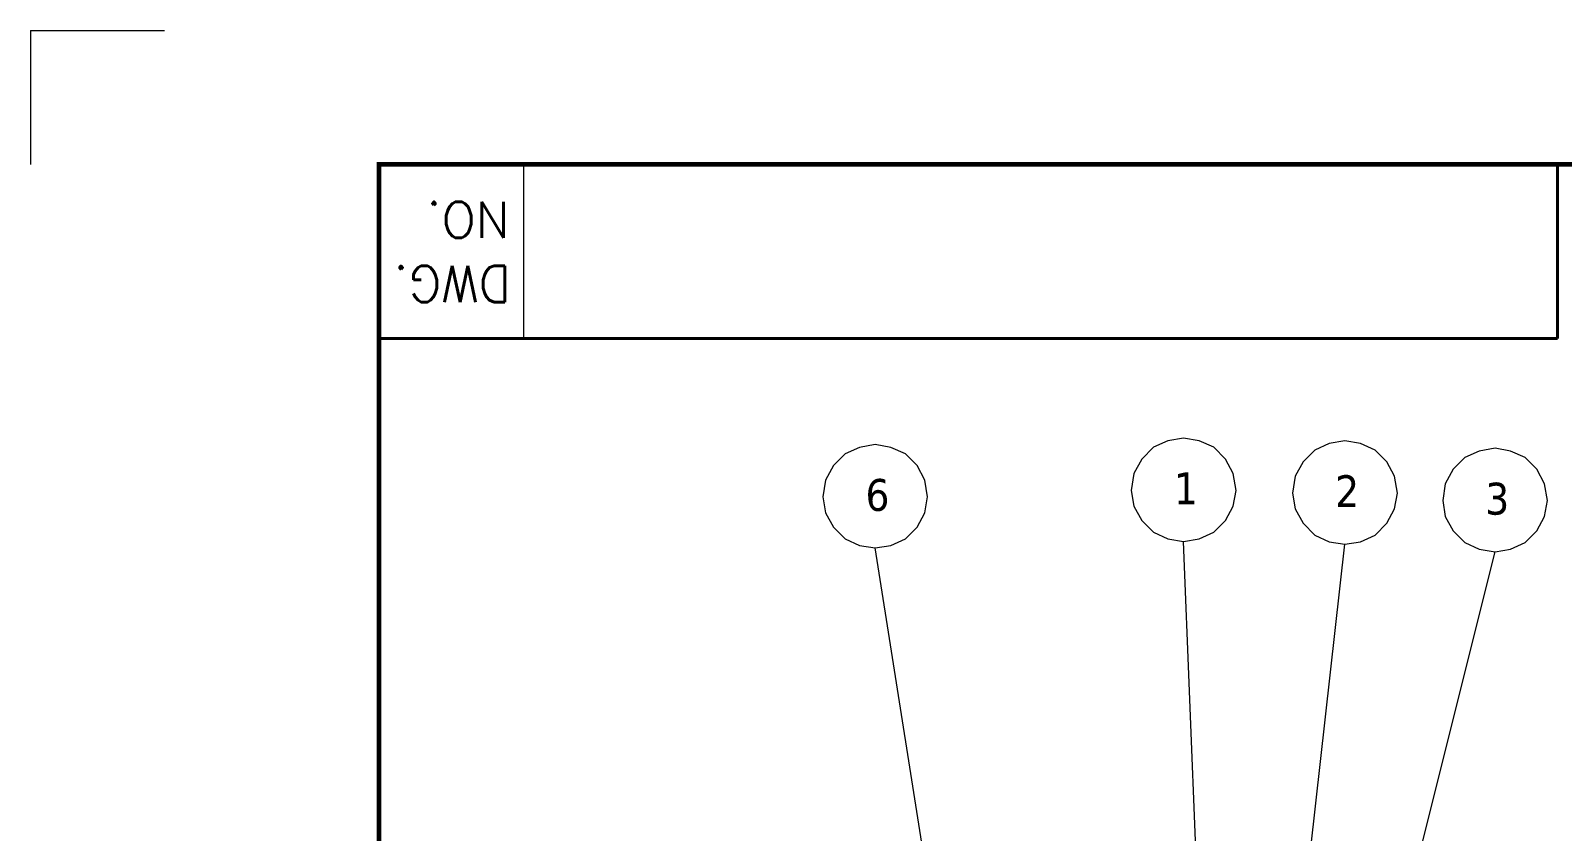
# Model space of a CAD drawing. Header units: millimetres. Extents: x 104833 to 218395, y -330386 to -125668.
# Drawn here: x 104833 to 106638, y -126613 to -125668 of the extents above; entities that cross this region are included whole.
import ezdxf

# ---------------------------------------------------------------- set-up
doc = ezdxf.new("R2010")
doc.units = ezdxf.units.MM
doc.header["$LTSCALE"] = 13
doc.layers.add('1', color=4, linetype='Continuous')
doc.layers.add('2', color=3, linetype='Continuous')
doc.layers.add('paper', color=254, linetype='Continuous', plot=False)
doc.layers.add('铁心', color=3, linetype='Continuous', lineweight=0)
doc.styles.add('ROMANS', font='romans.shx', dxfattribs={"bigfont": 'whgtxt.shx'})
doc.styles.add('Tahoma$001', font='tahoma.ttf', dxfattribs={"height": 2.159784})

msp = doc.modelspace()

# ---------------------------------------------------------------- linework, layer by layer
at = {"layer": '1', "color": 0, "lineweight": 40}
for p in [(106632.71, -125825.89), (105243.44, -126031.12)]:
    msp.add_line(p, (106632.71, -126031.12), dxfattribs=at)
at = {"layer": '1', "color": 0, "lineweight": 40, "const_width": 5.53}
msp.add_lwpolyline([(105243.44, -130183.15), (111305.72, -130183.15), (111305.72, -125825.89), (105243.44, -125825.89), (105243.44, -130183.15)], dxfattribs=at)
at = {"layer": '2', "lineweight": 13}
msp.add_line((105413.94, -125825.89), (105413.94, -126031.12), dxfattribs=at)
at = {"layer": 'paper', "lineweight": 13}
for q in [(104832.97, -125825.89), (104832.97, -125825.89), (104990.84, -125668.01)]:
    msp.add_line((104832.97, -125668.01), q, dxfattribs=at)
at = {"layer": '铁心'}
for points in [[(105890.26, -126218.18), (105886.94, -126198.3), (105877.91, -126181.13), (105864.05, -126167.27), (105846.89, -126159.75), (105828.51, -126156.43), (105809.84, -126159.75), (105792.97, -126167.27), (105779.12, -126181.13), (105769.78, -126198.3), (105766.77, -126218.18), (105769.78, -126236.85), (105779.12, -126253.72), (105792.97, -126267.57), (105809.84, -126275.4), (105828.51, -126278.41), (105846.89, -126275.4), (105864.05, -126267.57), (105877.91, -126253.72), (105886.94, -126236.85)], [(106253.77, -126210.53), (106250.46, -126190.65), (106241.42, -126173.48), (106227.57, -126159.63), (106210.4, -126152.1), (106192.02, -126148.79), (106173.35, -126152.1), (106156.48, -126159.63), (106142.63, -126173.48), (106133.29, -126190.65), (106130.28, -126210.53), (106133.29, -126229.2), (106142.63, -126246.07), (106156.48, -126259.93), (106173.35, -126267.76), (106192.02, -126270.77), (106210.4, -126267.76), (106227.57, -126259.93), (106241.42, -126246.07), (106250.46, -126229.2)], [(106443.9, -126213.75), (106440.59, -126193.87), (106431.55, -126176.7), (106417.7, -126162.85), (106400.53, -126155.32), (106382.16, -126152.01), (106363.48, -126155.32), (106346.62, -126162.85), (106332.76, -126176.7), (106323.42, -126193.87), (106320.41, -126213.75), (106323.42, -126232.42), (106332.76, -126249.29), (106346.62, -126263.15), (106363.48, -126270.98), (106382.16, -126273.99), (106400.53, -126270.98), (106417.7, -126263.15), (106431.55, -126249.29), (106440.59, -126232.42)], [(106620.82, -126222.59), (106617.51, -126202.71), (106608.47, -126185.54), (106594.62, -126171.69), (106577.45, -126164.16), (106559.08, -126160.85), (106540.41, -126164.16), (106523.54, -126171.69), (106509.68, -126185.54), (106500.35, -126202.71), (106497.34, -126222.59), (106500.35, -126241.26), (106509.68, -126258.13), (106523.54, -126271.99), (106540.41, -126279.82), (106559.08, -126282.83), (106577.45, -126279.82), (106594.62, -126271.99), (106608.47, -126258.13), (106617.51, -126241.26)]]:
    msp.add_lwpolyline(points, close=True, dxfattribs=at)
for points in [[(106206.63, -126643.59), (106192.02, -126270.77), (106192.02, -126270.77)], [(105944.63, -127014.82), (105828.51, -126278.41), (105828.51, -126278.41)], [(106313.15, -126888.51), (106382.16, -126273.99), (106382.16, -126273.99)], [(106330.6, -127197.56), (106559.08, -126282.83), (106559.08, -126282.83)]]:
    msp.add_lwpolyline(points, dxfattribs=at)

# ---------------------------------------------------------------- texts
at = {"layer": '2', "lineweight": 13, "style": 'ROMANS'}
for s, p in [('NO.', (105397.83, -125870.02)), ('DWG.', (105399.35, -125945.64))]:
    msp.add_text(s, height=42.625, rotation=180, dxfattribs=at).set_placement(p)
at = {"layer": '铁心', "style": 'Tahoma$001'}
for s, p in [('6', (105817, -126234.61)), ('1', (106180.51, -126226.96)), ('2', (106370.64, -126230.19)), ('3', (106547.56, -126239.03))]:
    msp.add_text(s, height=37.59, dxfattribs=at).set_placement(p)

doc.saveas('drawing.dxf')
